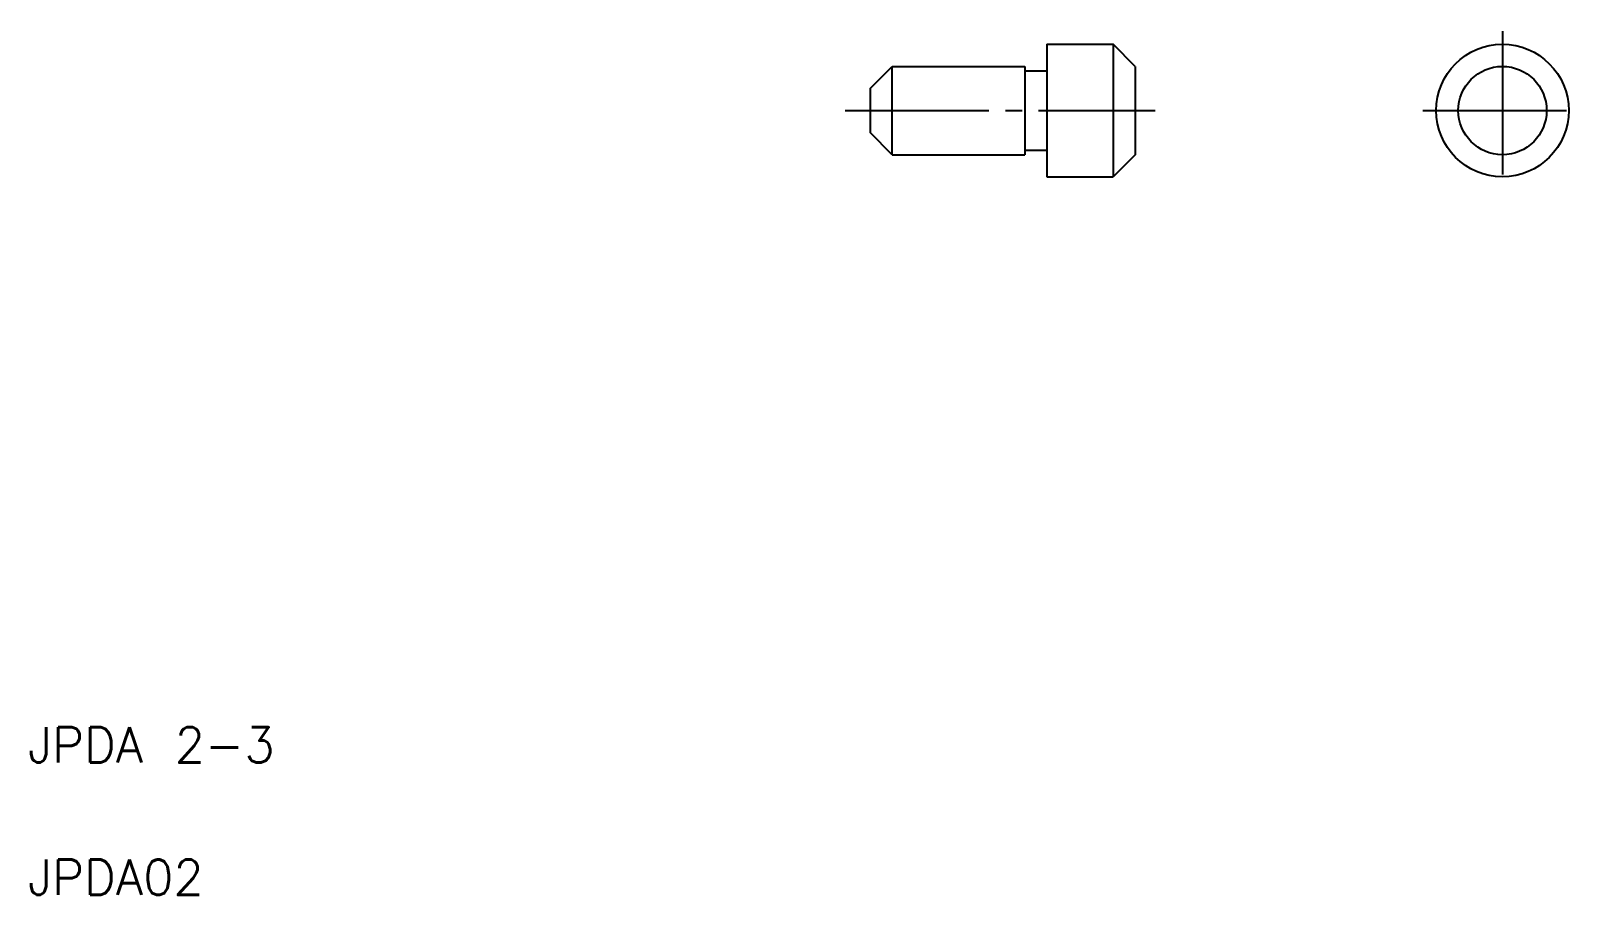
# Model space of a CAD drawing. Extents: x 2.1 to 37.2, y 2 to 21.6.
import ezdxf

# ---------------------------------------------------------------- set-up
doc = ezdxf.new("R2010")
doc.units = 0
doc.header["$LTSCALE"] = 0.25
doc.linetypes.add('CENTER', pattern=[17.5, 13, -1.5, 1.5, -1.5])
doc.layers.get('0').update_dxf_attribs({"linetype": 'CONTINUOUS'})
doc.layers.add('CENTER', color=1, linetype='CENTER')
doc.styles.get("Standard").update_dxf_attribs({"font": 'txt', "height": 0.64, "bigfont": 'BIGFONT'})

msp = doc.modelspace()

# ---------------------------------------------------------------- linework, layer by layer
at = {"linetype": 'CONTINUOUS'}
for p, q in [((25.06, 21.263), (25.06, 18.263)), ((25.06, 21.263), (26.56, 21.263)), ((27.06, 20.763), (26.56, 21.263)), ((26.56, 21.263), (26.56, 18.263)), ((21.06, 20.263), (21.56, 20.763)), ((21.56, 20.763), (24.56, 20.763)), ((21.56, 18.763), (21.56, 20.763)), ((24.56, 20.763), (24.56, 18.763)), ((27.06, 20.763), (27.06, 18.763)), ((24.56, 20.663), (25.06, 20.663)), ((21.06, 20.263), (21.06, 19.263)), ((21.56, 18.763), (21.06, 19.263)), ((21.56, 18.763), (24.56, 18.763)), ((24.56, 18.863), (25.06, 18.863)), ((27.06, 18.763), (26.56, 18.263)), ((25.06, 18.263), (26.56, 18.263))]:
    msp.add_line(p, q, dxfattribs=at)
for p, q in [((25.06, 20.513), (25.06, 20.513)), ((25.06, 19.763), (25.06, 19.763))]:
    msp.add_line(p, q)
for radius in [1.5, 1]:
    msp.add_circle((35.37, 19.763), radius, dxfattribs=at)
at = {"layer": 'CENTER', "color": 1, "linetype": 'CENTER'}
for p, q in [((35.37, 21.563), (35.37, 17.963)), ((20.498, 19.763), (27.512, 19.763)), ((33.57, 19.763), (37.17, 19.763))]:
    msp.add_line(p, q, dxfattribs=at)

# ---------------------------------------------------------------- texts
for s, p in [('JPDA 2-3', (2, 5)), ('JPDA02', (2, 2))]:
    msp.add_text(s, height=0.8).set_placement(p)

doc.saveas('drawing.dxf')
